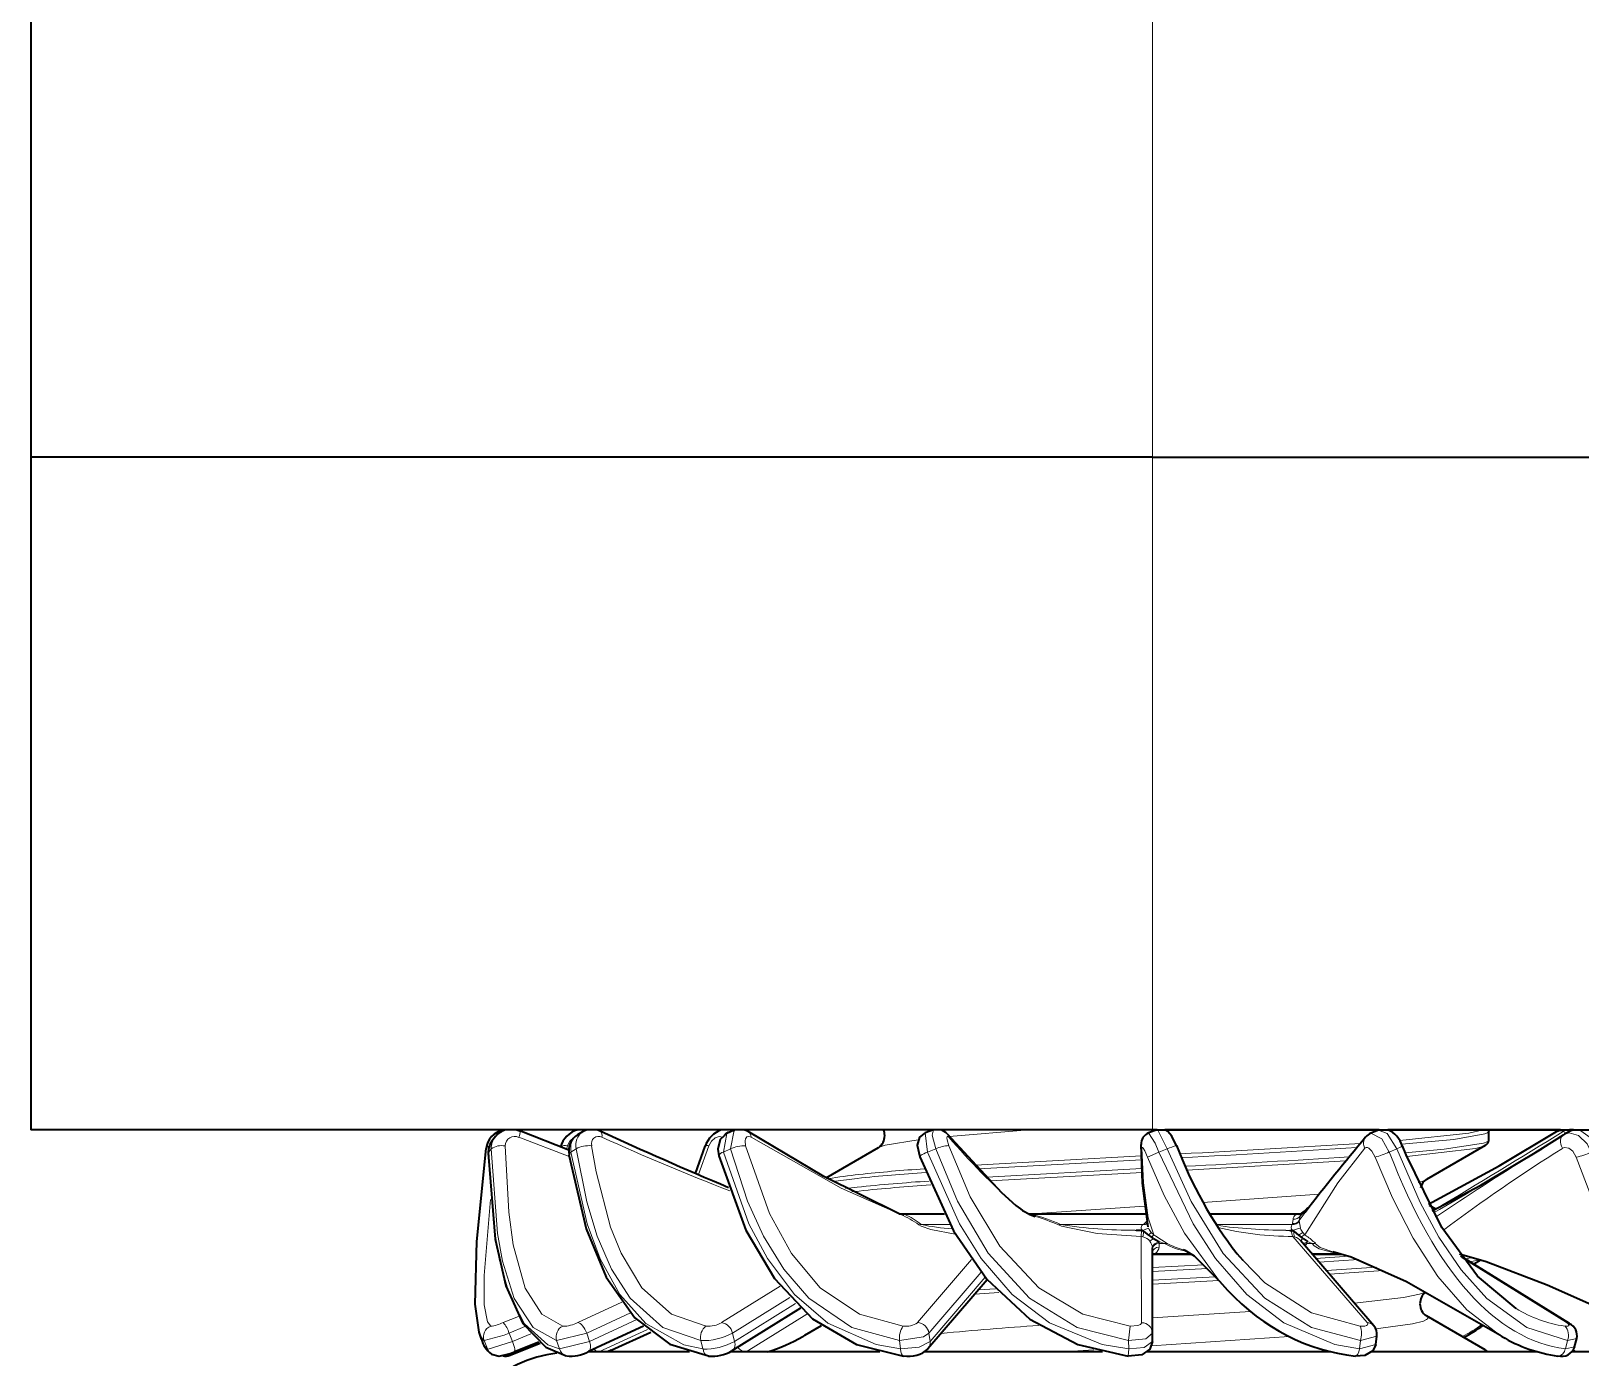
# Model space of a CAD drawing. Extents: x 315 to 857, y 212 to 651.
# Drawn here: x 392.41 to 399.32, y 451.1 to 457.01 of the extents above; entities that cross this region are included whole.
import ezdxf

# ---------------------------------------------------------------- set-up
doc = ezdxf.new("R2010")
doc.units = 0

msp = doc.modelspace()

# ---------------------------------------------------------------- linework, layer by layer
at = {"color": 7, "lineweight": 35, "ltscale": 0.075}
for p, q in [((392.412, 458.1096), (392.412, 455.1096)), ((392.412, 455.1096), (392.412, 452.1096))]:
    msp.add_line(p, q, dxfattribs=at)
at = {"color": 7, "lineweight": 13, "ltscale": 0.075}
for p, q in [((397.412, 458.1096), (397.412, 455.1096)), ((397.412, 455.1096), (397.412, 452.1096))]:
    msp.add_line(p, q, dxfattribs=at)
at = {"color": 7, "lineweight": 35, "ltscale": 0.125}
for p, q in [((397.412, 455.1096), (392.412, 455.1096)), ((397.412, 455.1096), (392.412, 455.1096)), ((397.412, 452.1096), (392.412, 452.1096))]:
    msp.add_line(p, q, dxfattribs=at)
at = {"color": 7, "lineweight": 35, "ltscale": 0.26938}
msp.add_line((397.412, 455.1096), (408.1872, 455.1096), dxfattribs=at)
at = {"color": 7, "lineweight": 35}
for p, q in [((397.412, 455.1096), (453.792, 455.1096)), ((397.412, 452.1096), (453.792, 452.1096))]:
    msp.add_line(p, q, dxfattribs=at)
at = {"color": 7, "lineweight": 35, "ltscale": 0.052604}
msp.add_line((394.5161, 452.1096), (392.412, 452.1096), dxfattribs=at)
at = {"color": 7, "lineweight": 35, "ltscale": 0.000442916}
msp.add_line((394.4826, 452.0792), (394.4714, 452.0655), dxfattribs=at)
at = {"color": 7, "lineweight": 35, "ltscale": 0.006774}
msp.add_line((394.8497, 452.1096), (394.5788, 452.1096), dxfattribs=at)
at = {"color": 7, "lineweight": 35, "ltscale": 0.000347191}
msp.add_line((394.5788, 452.1096), (394.592, 452.1053), dxfattribs=at)
at = {"color": 7, "lineweight": 13, "ltscale": 0.006008}
msp.add_line((394.588, 452.0765), (394.8123, 451.9903), dxfattribs=at)
at = {"color": 7, "lineweight": 35, "ltscale": 0.005855}
msp.add_line((394.8097, 452.0191), (394.592, 452.1053), dxfattribs=at)
at = {"color": 7, "lineweight": 35, "ltscale": 0.000665206}
msp.add_line((394.8717, 452.1014), (394.8489, 452.0878), dxfattribs=at)
at = {"color": 7, "lineweight": 35, "ltscale": 0.000505009}
msp.add_line((394.8903, 452.1095), (394.8717, 452.1014), dxfattribs=at)
at = {"color": 7, "lineweight": 35, "ltscale": 0.013888}
msp.add_line((395.4911, 452.1096), (394.9356, 452.1096), dxfattribs=at)
at = {"color": 7, "lineweight": 35, "ltscale": 0.000366129}
msp.add_line((394.9494, 452.1044), (394.9357, 452.1094), dxfattribs=at)
at = {"color": 7, "lineweight": 13, "ltscale": 0.002112}
msp.add_line((395.5152, 452.0938), (395.4993, 452.0108), dxfattribs=at)
at = {"color": 7, "lineweight": 35, "ltscale": 0.000862845}
msp.add_line((395.5469, 452.1075), (395.5152, 452.0938), dxfattribs=at)
at = {"color": 7, "lineweight": 13, "ltscale": 0.002106}
msp.add_line((395.5309, 452.0247), (395.5469, 452.1075), dxfattribs=at)
at = {"color": 7, "lineweight": 35, "ltscale": 0.000456238}
msp.add_line((395.5527, 452.1096), (395.5344, 452.1096), dxfattribs=at)
at = {"color": 7, "lineweight": 35, "ltscale": 0.000395698}
for p, q in [((395.5344, 452.1096), (395.5491, 452.1037)), ((399.2896, 452.1096), (399.2749, 452.1037))]:
    msp.add_line(p, q, dxfattribs=at)
at = {"color": 7, "lineweight": 35, "ltscale": 0.015549}
msp.add_line((396.2135, 452.1096), (395.5916, 452.1096), dxfattribs=at)
at = {"color": 7, "lineweight": 35, "ltscale": 0.000487718}
msp.add_line((395.6094, 452.1017), (395.5916, 452.1096), dxfattribs=at)
at = {"color": 7, "lineweight": 35, "ltscale": 0.010039}
msp.add_line((396.2135, 452.1096), (395.812, 452.1096), dxfattribs=at)
at = {"color": 7, "lineweight": 35, "ltscale": 0.015599}
msp.add_line((396.4359, 452.1096), (395.812, 452.1096), dxfattribs=at)
at = {"color": 7, "lineweight": 35, "ltscale": 0.000987608}
msp.add_line((396.4355, 452.1094), (396.3985, 452.0956), dxfattribs=at)
at = {"color": 7, "lineweight": 13, "ltscale": 0.00214}
msp.add_line((396.3985, 452.0956), (396.4096, 452.0108), dxfattribs=at)
at = {"color": 7, "lineweight": 35, "ltscale": 0.023562}
msp.add_line((397.412, 452.1096), (396.4695, 452.1096), dxfattribs=at)
at = {"color": 7, "lineweight": 13, "ltscale": 0.000424201}
msp.add_line((396.5046, 452.0765), (396.4967, 452.0915), dxfattribs=at)
at = {"color": 7, "lineweight": 13, "ltscale": 0.008902}
msp.add_line((396.5065, 452.0805), (396.8614, 452.1094), dxfattribs=at)
at = {"color": 7, "lineweight": 35, "ltscale": 0.000993254}
msp.add_line((397.4329, 452.1095), (397.3956, 452.0958), dxfattribs=at)
at = {"color": 7, "lineweight": 35, "ltscale": 0.000531769}
msp.add_line((397.4333, 452.1096), (397.412, 452.1096), dxfattribs=at)
at = {"color": 7, "lineweight": 35, "ltscale": 0.023902}
msp.add_line((398.4241, 452.1096), (397.468, 452.1096), dxfattribs=at)
at = {"color": 7, "lineweight": 35, "ltscale": 0.000908734}
msp.add_line((398.4203, 452.1083), (398.3866, 452.0945), dxfattribs=at)
at = {"color": 7, "lineweight": 35, "ltscale": 0.013755}
msp.add_line((399.012, 452.1096), (398.4618, 452.1096), dxfattribs=at)
at = {"color": 7, "lineweight": 35, "ltscale": 0.00803}
msp.add_line((399.2324, 452.1096), (398.9112, 452.1096), dxfattribs=at)
at = {"color": 7, "lineweight": 35, "ltscale": 0.002519}
msp.add_line((399.012, 452.1096), (398.9112, 452.1096), dxfattribs=at)
at = {"color": 7, "lineweight": 35, "ltscale": 0.000151504}
msp.add_line((398.9112, 452.1096), (398.912, 452.1036), dxfattribs=at)
at = {"color": 7, "lineweight": 35, "ltscale": 0.000986481}
msp.add_line((398.912, 452.0641), (398.912, 452.1036), dxfattribs=at)
at = {"color": 7, "lineweight": 35, "ltscale": 0.004242}
msp.add_line((399.1014, 451.9968), (399.2449, 452.0874), dxfattribs=at)
at = {"color": 7, "lineweight": 35, "ltscale": 0.000488415}
msp.add_line((399.2146, 452.1017), (399.2324, 452.1096), dxfattribs=at)
at = {"color": 7, "lineweight": 13, "ltscale": 0.000432022}
msp.add_line((399.2433, 452.1022), (399.2591, 452.0952), dxfattribs=at)
at = {"color": 7, "lineweight": 35, "ltscale": 0.000127849}
msp.add_line((399.2494, 452.09), (399.2449, 452.0874), dxfattribs=at)
at = {"color": 7, "lineweight": 35, "ltscale": 0.000723988}
msp.add_line((399.2749, 452.1037), (399.2494, 452.09), dxfattribs=at)
at = {"color": 7, "lineweight": 35, "ltscale": 0.00045166}
msp.add_line((399.2895, 452.1096), (399.2715, 452.1096), dxfattribs=at)
at = {"color": 7, "lineweight": 13, "ltscale": 0.000143858}
msp.add_line((394.4529, 452.0108), (394.4509, 452.0054), dxfattribs=at)
at = {"color": 7, "lineweight": 13, "ltscale": 0.00044777}
msp.add_line((394.4641, 452.0247), (394.4529, 452.0108), dxfattribs=at)
at = {"color": 7, "lineweight": 13, "ltscale": 0.000405608}
msp.add_line((394.8004, 452.0228), (394.8043, 452.0385), dxfattribs=at)
at = {"color": 7, "lineweight": 13, "ltscale": 0.000667858}
msp.add_line((394.8426, 452.0247), (394.8198, 452.0108), dxfattribs=at)
at = {"color": 7, "lineweight": 35, "ltscale": 0.003206}
msp.add_line((395.3752, 451.9155), (395.4181, 452.0363), dxfattribs=at)
at = {"color": 7, "lineweight": 13, "ltscale": 0.003414}
msp.add_line((395.3878, 451.9101), (395.4341, 452.0385), dxfattribs=at)
at = {"color": 7, "lineweight": 13, "ltscale": 0.000863501}
msp.add_line((395.5309, 452.0247), (395.4993, 452.0108), dxfattribs=at)
at = {"color": 7, "lineweight": 35, "ltscale": 0.006715}
msp.add_line((395.958, 451.8954), (396.1903, 452.0302), dxfattribs=at)
at = {"color": 7, "lineweight": 13, "ltscale": 0.000979231}
msp.add_line((396.4462, 452.0247), (396.4096, 452.0108), dxfattribs=at)
at = {"color": 7, "lineweight": 13, "ltscale": 0.018528}
msp.add_line((397.3632, 451.9933), (396.6233, 451.9515), dxfattribs=at)
at = {"color": 7, "lineweight": 13, "ltscale": 0.000417403}
msp.add_line((397.3618, 452.0438), (397.3654, 452.0275), dxfattribs=at)
at = {"color": 7, "lineweight": 13, "ltscale": 0.001392}
msp.add_line((397.4407, 452.0108), (397.3897, 451.9884), dxfattribs=at)
at = {"color": 7, "lineweight": 13, "ltscale": 0.0009935}
msp.add_line((397.4779, 452.0247), (397.4407, 452.0108), dxfattribs=at)
at = {"color": 7, "lineweight": 13, "ltscale": 0.000902737}
msp.add_line((398.5017, 452.0247), (398.4684, 452.0108), dxfattribs=at)
at = {"color": 7, "lineweight": 35, "ltscale": 0.007572}
msp.add_line((398.8956, 452.0395), (398.6337, 451.8875), dxfattribs=at)
at = {"color": 7, "lineweight": 13, "ltscale": 0.018168}
msp.add_line((397.3638, 451.976), (396.6382, 451.9354), dxfattribs=at)
at = {"color": 7, "lineweight": 13, "ltscale": 0.017326}
msp.add_line((397.3653, 451.9367), (396.6733, 451.8982), dxfattribs=at)
at = {"color": 7, "lineweight": 13, "ltscale": 0.017764}
msp.add_line((398.2753, 451.971), (397.5659, 451.9301), dxfattribs=at)
at = {"color": 7, "lineweight": 13, "ltscale": 0.002731}
msp.add_line((396.0956, 451.8933), (395.9873, 451.8788), dxfattribs=at)
at = {"color": 7, "lineweight": 13, "ltscale": 0.001308}
msp.add_line((396.0956, 451.8539), (396.0437, 451.8478), dxfattribs=at)
at = {"color": 7, "lineweight": 13, "ltscale": 0.016945}
msp.add_line((397.366, 451.9194), (396.6893, 451.8815), dxfattribs=at)
at = {"color": 7, "lineweight": 13, "ltscale": 0.000836472}
msp.add_line((396.1048, 451.8367), (396.0716, 451.8328), dxfattribs=at)
at = {"color": 7, "lineweight": 13, "ltscale": 0.012999}
msp.add_line((397.6378, 451.786), (398.1565, 451.8231), dxfattribs=at)
at = {"color": 7, "lineweight": 35, "ltscale": 8.2908e-05}
msp.add_line((396.2837, 451.7354), (396.2805, 451.7362), dxfattribs=at)
at = {"color": 7, "lineweight": 13, "ltscale": 0.000253592}
msp.add_line((396.2899, 451.7318), (396.2807, 451.7361), dxfattribs=at)
at = {"color": 7, "lineweight": 35, "ltscale": 0.005003}
msp.add_line((396.2832, 451.7356), (396.4833, 451.7356), dxfattribs=at)
at = {"color": 7, "lineweight": 13, "ltscale": 0.000325571}
msp.add_line((396.2964, 451.7348), (396.2834, 451.7355), dxfattribs=at)
at = {"color": 7, "lineweight": 13, "ltscale": 0.000288735}
msp.add_line((396.3077, 451.7328), (396.2964, 451.7348), dxfattribs=at)
at = {"color": 7, "lineweight": 13, "ltscale": 0.004425}
msp.add_line((396.3077, 451.7328), (396.4847, 451.7328), dxfattribs=at)
at = {"color": 7, "lineweight": 35, "ltscale": 0.013058}
msp.add_line((396.8593, 451.7356), (397.3817, 451.7356), dxfattribs=at)
at = {"color": 7, "lineweight": 13, "ltscale": 0.000403508}
msp.add_line((396.876, 451.7328), (396.86, 451.7348), dxfattribs=at)
at = {"color": 7, "lineweight": 13, "ltscale": 0.012652}
msp.add_line((396.876, 451.7328), (397.3821, 451.7328), dxfattribs=at)
at = {"color": 7, "lineweight": 13, "ltscale": 0.012553}
msp.add_line((396.8761, 451.7354), (397.3771, 451.7691), dxfattribs=at)
at = {"color": 7, "lineweight": 35, "ltscale": 0.009224}
msp.add_line((397.6667, 451.7356), (398.0356, 451.7356), dxfattribs=at)
at = {"color": 7, "lineweight": 13, "ltscale": 0.009633}
msp.add_line((397.6683, 451.7328), (398.0536, 451.7328), dxfattribs=at)
at = {"color": 7, "lineweight": 35, "ltscale": 0.000991058}
msp.add_line((398.0356, 451.7356), (398.0753, 451.7356), dxfattribs=at)
at = {"color": 7, "lineweight": 13, "ltscale": 0.000276396}
msp.add_line((398.0536, 451.7328), (398.0453, 451.7256), dxfattribs=at)
at = {"color": 7, "lineweight": 13, "ltscale": 0.000537223}
msp.add_line((398.075, 451.7354), (398.0536, 451.7328), dxfattribs=at)
at = {"color": 7, "lineweight": 13, "ltscale": 0.001134}
msp.add_line((398.0667, 451.7051), (398.0937, 451.7415), dxfattribs=at)
at = {"color": 7, "lineweight": 13, "ltscale": 0.000513215}
msp.add_line((398.0667, 451.7051), (398.0706, 451.7253), dxfattribs=at)
at = {"color": 7, "lineweight": 13, "ltscale": 0.001573}
msp.add_line((398.1152, 451.7697), (398.0706, 451.7253), dxfattribs=at)
at = {"color": 7, "lineweight": 13, "ltscale": 0.000120402}
msp.add_line((398.0742, 451.7347), (398.0706, 451.7314), dxfattribs=at)
at = {"color": 7, "lineweight": 13, "ltscale": 0.000154877}
msp.add_line((398.0706, 451.7253), (398.0706, 451.7314), dxfattribs=at)
at = {"color": 7, "lineweight": 35, "ltscale": 0.000818768}
msp.add_line((398.6755, 451.756), (398.6472, 451.7724), dxfattribs=at)
at = {"color": 7, "lineweight": 13, "ltscale": 0.000265548}
msp.add_line((396.3811, 451.6877), (396.3706, 451.6861), dxfattribs=at)
at = {"color": 7, "lineweight": 13, "ltscale": 0.003185}
msp.add_line((396.5085, 451.6877), (396.3811, 451.6877), dxfattribs=at)
at = {"color": 7, "lineweight": 13, "ltscale": 0.000222666}
msp.add_line((397.0024, 451.6877), (396.9936, 451.6861), dxfattribs=at)
at = {"color": 7, "lineweight": 13, "ltscale": 0.009238}
msp.add_line((397.3719, 451.6877), (397.0024, 451.6877), dxfattribs=at)
at = {"color": 7, "lineweight": 13, "ltscale": 0.0001114}
msp.add_line((397.3401, 451.6615), (397.3357, 451.6615), dxfattribs=at)
at = {"color": 7, "lineweight": 35, "ltscale": 0.000583649}
msp.add_line((397.3634, 451.6606), (397.3401, 451.6606), dxfattribs=at)
at = {"color": 7, "lineweight": 13, "ltscale": 0.000682532}
msp.add_line((397.3634, 451.6612), (397.3624, 451.6339), dxfattribs=at)
at = {"color": 7, "lineweight": 35, "ltscale": 0.0001091}
msp.add_line((397.3678, 451.6606), (397.3634, 451.6606), dxfattribs=at)
at = {"color": 7, "lineweight": 13, "ltscale": 0.000733942}
msp.add_line((397.3678, 451.6606), (397.3952, 451.6711), dxfattribs=at)
at = {"color": 7, "lineweight": 35, "ltscale": 0.000199297}
msp.add_line((397.3747, 451.656), (397.3682, 451.6607), dxfattribs=at)
at = {"color": 7, "lineweight": 13, "ltscale": 0.000585033}
msp.add_line((397.3747, 451.656), (397.3701, 451.6331), dxfattribs=at)
at = {"color": 7, "lineweight": 13, "ltscale": 0.000166721}
msp.add_line((397.3719, 451.6877), (397.3767, 451.6924), dxfattribs=at)
at = {"color": 7, "lineweight": 35, "ltscale": 0.000662006}
msp.add_line((397.3747, 451.656), (397.3953, 451.6394), dxfattribs=at)
at = {"color": 7, "lineweight": 13, "ltscale": 0.00037083}
msp.add_line((397.3767, 451.6924), (397.3875, 451.7025), dxfattribs=at)
at = {"color": 7, "lineweight": 13, "ltscale": 0.000321676}
msp.add_line((397.3767, 451.6924), (397.3895, 451.6931), dxfattribs=at)
at = {"color": 7, "lineweight": 13, "ltscale": 0.000418649}
msp.add_line((397.3953, 451.6394), (397.4072, 451.6512), dxfattribs=at)
at = {"color": 7, "lineweight": 13, "ltscale": 0.00035937}
msp.add_line((397.418, 451.6416), (397.4072, 451.6512), dxfattribs=at)
at = {"color": 7, "lineweight": 13, "ltscale": 0.008475}
msp.add_line((397.6961, 451.6877), (398.0352, 451.6877), dxfattribs=at)
at = {"color": 7, "lineweight": 13, "ltscale": 0.000457815}
msp.add_line((398.025, 451.6613), (398.0067, 451.6615), dxfattribs=at)
at = {"color": 7, "lineweight": 35, "ltscale": 0.000201416}
msp.add_line((398.025, 451.6606), (398.0331, 451.6606), dxfattribs=at)
at = {"color": 7, "lineweight": 35, "ltscale": 0.00010376}
msp.add_line((398.0331, 451.6606), (398.0372, 451.6606), dxfattribs=at)
at = {"color": 7, "lineweight": 13, "ltscale": 0.000119536}
msp.add_line((398.0352, 451.6877), (398.0363, 451.6924), dxfattribs=at)
at = {"color": 7, "lineweight": 13, "ltscale": 0.000493463}
msp.add_line((398.0363, 451.6924), (398.0402, 451.7117), dxfattribs=at)
at = {"color": 7, "lineweight": 35, "ltscale": 0.000195008}
msp.add_line((398.0439, 451.656), (398.0376, 451.6607), dxfattribs=at)
at = {"color": 7, "lineweight": 35, "ltscale": 0.00065608}
msp.add_line((398.0439, 451.656), (398.0642, 451.6394), dxfattribs=at)
at = {"color": 7, "lineweight": 13, "ltscale": 0.000554212}
msp.add_line((398.0642, 451.6394), (398.083, 451.6512), dxfattribs=at)
at = {"color": 7, "lineweight": 13, "ltscale": 4.80652e-05}
msp.add_line((398.0667, 451.7032), (398.0667, 451.7051), dxfattribs=at)
at = {"color": 7, "lineweight": 13, "ltscale": 0.000817419}
msp.add_line((398.0728, 451.6711), (398.0667, 451.7032), dxfattribs=at)
at = {"color": 7, "lineweight": 13, "ltscale": 0.000326582}
msp.add_line((398.0919, 451.6416), (398.083, 451.6512), dxfattribs=at)
at = {"color": 7, "lineweight": 13, "ltscale": 0.009603}
msp.add_line((397.3641, 451.2498), (397.3624, 451.6339), dxfattribs=at)
at = {"color": 7, "lineweight": 13, "ltscale": 0.000192686}
msp.add_line((397.3624, 451.6339), (397.3701, 451.6331), dxfattribs=at)
at = {"color": 7, "lineweight": 35, "ltscale": 0.000383464}
msp.add_line((397.3953, 451.6394), (397.4079, 451.6307), dxfattribs=at)
at = {"color": 7, "lineweight": 13, "ltscale": 0.000525011}
msp.add_line((397.4169, 451.6258), (397.4003, 451.6128), dxfattribs=at)
at = {"color": 7, "lineweight": 13, "ltscale": 0.000370391}
msp.add_line((397.4079, 451.6307), (397.418, 451.6416), dxfattribs=at)
at = {"color": 7, "lineweight": 35, "ltscale": 0.000236686}
msp.add_line((397.4162, 451.6261), (397.4079, 451.6307), dxfattribs=at)
at = {"color": 7, "lineweight": 35, "ltscale": 0.009522}
msp.add_line((397.412, 451.2034), (397.412, 451.5843), dxfattribs=at)
at = {"color": 7, "lineweight": 35, "ltscale": 0.000701842}
msp.add_line((397.4169, 451.6258), (397.4409, 451.6113), dxfattribs=at)
at = {"color": 7, "lineweight": 13, "ltscale": 0.0002656}
msp.add_line((397.4269, 451.6359), (397.418, 451.6416), dxfattribs=at)
at = {"color": 7, "lineweight": 13, "ltscale": 0.001528}
msp.add_line((397.4788, 451.6035), (397.4269, 451.6359), dxfattribs=at)
at = {"color": 7, "lineweight": 13, "ltscale": 0.000665593}
msp.add_line((397.4665, 451.6035), (397.441, 451.6113), dxfattribs=at)
at = {"color": 7, "lineweight": 13, "ltscale": 9.75847e-05}
msp.add_line((397.441, 451.6113), (397.4417, 451.6075), dxfattribs=at)
at = {"color": 7, "lineweight": 13, "ltscale": 9.92085e-05}
msp.add_line((397.4418, 451.6035), (397.4417, 451.6075), dxfattribs=at)
at = {"color": 7, "lineweight": 13, "ltscale": 0.000617218}
msp.add_line((397.4418, 451.6035), (397.4665, 451.6035), dxfattribs=at)
at = {"color": 7, "lineweight": 13, "ltscale": 0.000405884}
msp.add_line((397.4418, 451.6035), (397.4418, 451.5873), dxfattribs=at)
at = {"color": 7, "lineweight": 13, "ltscale": 0.000308228}
msp.add_line((397.4665, 451.6035), (397.4788, 451.6035), dxfattribs=at)
at = {"color": 7, "lineweight": 13, "ltscale": 0.012673}
msp.add_line((398.3694, 451.2498), (398.0386, 451.6339), dxfattribs=at)
at = {"color": 7, "lineweight": 13, "ltscale": 0.000185105}
msp.add_line((398.0386, 451.6339), (398.046, 451.6331), dxfattribs=at)
at = {"color": 7, "lineweight": 35, "ltscale": 0.000364842}
msp.add_line((398.0642, 451.6394), (398.0759, 451.6307), dxfattribs=at)
at = {"color": 7, "lineweight": 35, "ltscale": 0.012537}
msp.add_line((398.3994, 451.2355), (398.073, 451.6163), dxfattribs=at)
at = {"color": 7, "lineweight": 35, "ltscale": 0.000217625}
msp.add_line((398.0833, 451.6261), (398.0759, 451.6307), dxfattribs=at)
at = {"color": 7, "lineweight": 35, "ltscale": 0.000611465}
msp.add_line((398.0839, 451.6258), (398.1036, 451.6113), dxfattribs=at)
at = {"color": 7, "lineweight": 13, "ltscale": 0.000353589}
msp.add_line((398.1009, 451.6035), (398.0873, 451.5997), dxfattribs=at)
at = {"color": 7, "lineweight": 13, "ltscale": 0.000245407}
msp.add_line((398.0999, 451.6359), (398.0919, 451.6416), dxfattribs=at)
at = {"color": 7, "lineweight": 13, "ltscale": 0.000329152}
msp.add_line((398.1009, 451.6035), (398.0931, 451.5929), dxfattribs=at)
at = {"color": 7, "lineweight": 13, "ltscale": 0.000111931}
msp.add_line((398.1009, 451.6035), (398.103, 451.6075), dxfattribs=at)
at = {"color": 7, "lineweight": 13, "ltscale": 0.000575256}
msp.add_line((398.1009, 451.6035), (398.1239, 451.6035), dxfattribs=at)
at = {"color": 7, "lineweight": 13, "ltscale": 9.77188e-05}
msp.add_line((398.1037, 451.6113), (398.103, 451.6075), dxfattribs=at)
at = {"color": 7, "lineweight": 13, "ltscale": 0.000542227}
msp.add_line((398.1239, 451.6035), (398.1037, 451.6113), dxfattribs=at)
at = {"color": 7, "lineweight": 13, "ltscale": 0.000366212}
msp.add_line((398.1239, 451.6035), (398.1386, 451.6035), dxfattribs=at)
at = {"color": 7, "lineweight": 13, "ltscale": 0.00927}
msp.add_line((396.3646, 451.2498), (396.6053, 451.5318), dxfattribs=at)
at = {"color": 7, "lineweight": 13, "ltscale": 0.000317538}
msp.add_line((397.4247, 451.5584), (397.412, 451.558), dxfattribs=at)
at = {"color": 7, "lineweight": 13, "ltscale": 0.00032398}
msp.add_line((397.412, 451.5557), (397.4247, 451.5584), dxfattribs=at)
at = {"color": 7, "lineweight": 35, "ltscale": 0.004365}
msp.add_line((397.412, 451.5556), (397.5866, 451.5556), dxfattribs=at)
at = {"color": 7, "lineweight": 13, "ltscale": 0.003934}
msp.add_line((397.4247, 451.5584), (397.582, 451.5584), dxfattribs=at)
at = {"color": 7, "lineweight": 35, "ltscale": 0.00101}
msp.add_line((397.8163, 451.5265), (397.7902, 451.5573), dxfattribs=at)
at = {"color": 7, "lineweight": 13, "ltscale": 0.002763}
msp.add_line((398.1227, 451.5584), (398.2332, 451.5584), dxfattribs=at)
at = {"color": 7, "lineweight": 35, "ltscale": 0.00331}
msp.add_line((398.1251, 451.5556), (398.2575, 451.5556), dxfattribs=at)
at = {"color": 7, "lineweight": 13, "ltscale": 0.003687}
msp.add_line((398.2887, 451.5459), (398.1415, 451.5366), dxfattribs=at)
at = {"color": 7, "lineweight": 13, "ltscale": 0.004375}
msp.add_line((398.3305, 451.531), (398.1559, 451.5198), dxfattribs=at)
at = {"color": 7, "lineweight": 13, "ltscale": 0.000493188}
msp.add_line((398.2529, 451.5571), (398.2332, 451.5584), dxfattribs=at)
at = {"color": 7, "lineweight": 35, "ltscale": 0.014263}
msp.add_line((399.2722, 451.2457), (398.7876, 451.5468), dxfattribs=at)
at = {"color": 7, "lineweight": 13, "ltscale": 0.013687}
msp.add_line((399.2592, 451.2498), (398.7939, 451.5384), dxfattribs=at)
at = {"color": 7, "lineweight": 13, "ltscale": 0.000884413}
msp.add_line((398.8415, 451.5397), (398.8065, 451.5341), dxfattribs=at)
at = {"color": 7, "lineweight": 13, "ltscale": 0.001101}
msp.add_line((398.8712, 451.5306), (398.8281, 451.5217), dxfattribs=at)
at = {"color": 7, "lineweight": 35, "ltscale": 0.000903837}
msp.add_line((398.8771, 451.5287), (398.8459, 451.5106), dxfattribs=at)
at = {"color": 7, "lineweight": 35, "ltscale": 0.010164}
msp.add_line((396.6756, 451.4414), (396.4111, 451.1327), dxfattribs=at)
at = {"color": 7, "lineweight": 13, "ltscale": 0.008927}
msp.add_line((396.416, 451.2034), (396.6482, 451.4746), dxfattribs=at)
at = {"color": 7, "lineweight": 13, "ltscale": 0.009426}
msp.add_line((396.6662, 451.4525), (396.421, 451.1661), dxfattribs=at)
at = {"color": 7, "lineweight": 13, "ltscale": 0.005728}
msp.add_line((397.6416, 451.5082), (397.4128, 451.4959), dxfattribs=at)
at = {"color": 7, "lineweight": 13, "ltscale": 0.006143}
msp.add_line((397.6582, 451.4916), (397.4128, 451.4786), dxfattribs=at)
at = {"color": 7, "lineweight": 13, "ltscale": 0.00702}
msp.add_line((397.6932, 451.4542), (397.4128, 451.4392), dxfattribs=at)
at = {"color": 7, "lineweight": 13, "ltscale": 0.005596}
msp.add_line((398.4113, 451.4972), (398.1879, 451.4824), dxfattribs=at)
at = {"color": 7, "lineweight": 13, "ltscale": 0.006042}
msp.add_line((398.4429, 451.4826), (398.2018, 451.4663), dxfattribs=at)
at = {"color": 7, "lineweight": 13, "ltscale": 0.00768}
msp.add_line((395.4915, 451.2498), (395.7523, 451.4121), dxfattribs=at)
at = {"color": 7, "lineweight": 13, "ltscale": 0.002691}
msp.add_line((396.728, 451.3839), (396.6205, 451.3773), dxfattribs=at)
at = {"color": 7, "lineweight": 13, "ltscale": 0.00189}
msp.add_line((396.712, 451.4005), (396.6366, 451.3959), dxfattribs=at)
at = {"color": 7, "lineweight": 13, "ltscale": 0.007387}
msp.add_line((397.7079, 451.4377), (397.4128, 451.4219), dxfattribs=at)
at = {"color": 7, "lineweight": 35, "ltscale": 0.001348}
msp.add_line((397.7109, 451.4343), (397.7473, 451.3945), dxfattribs=at)
at = {"color": 7, "lineweight": 13, "ltscale": 0.00542}
msp.add_line((394.8499, 451.2498), (395.0468, 451.3407), dxfattribs=at)
at = {"color": 7, "lineweight": 35, "ltscale": 0.008998}
msp.add_line((395.8432, 451.3137), (395.5376, 451.1237), dxfattribs=at)
at = {"color": 7, "lineweight": 13, "ltscale": 0.007522}
msp.add_line((395.54, 451.2034), (395.7956, 451.3622), dxfattribs=at)
at = {"color": 7, "lineweight": 13, "ltscale": 0.008003}
msp.add_line((395.8213, 451.3351), (395.5494, 451.1661), dxfattribs=at)
at = {"color": 7, "lineweight": 13, "ltscale": 0.00185}
msp.add_line((394.5174, 451.2498), (394.586, 451.2776), dxfattribs=at)
at = {"color": 7, "lineweight": 13, "ltscale": 0.001904}
msp.add_line((394.544, 451.2034), (394.6146, 451.2321), dxfattribs=at)
at = {"color": 7, "lineweight": 13, "ltscale": 0.005365}
msp.add_line((394.8899, 451.2034), (395.0848, 451.2933), dxfattribs=at)
at = {"color": 7, "lineweight": 35, "ltscale": 0.006752}
msp.add_line((395.1438, 451.2339), (394.8986, 451.1208), dxfattribs=at)
at = {"color": 7, "lineweight": 13, "ltscale": 0.005789}
msp.add_line((395.1128, 451.2632), (394.9026, 451.1661), dxfattribs=at)
at = {"color": 7, "lineweight": 13, "ltscale": 0.007965}
msp.add_line((395.8718, 451.2881), (395.6013, 451.1198), dxfattribs=at)
at = {"color": 7, "lineweight": 35, "ltscale": 0.00215}
msp.add_line((395.8628, 451.1935), (395.9365, 451.2378), dxfattribs=at)
at = {"color": 7, "lineweight": 13, "ltscale": 0.001622}
msp.add_line((397.3135, 451.2344), (397.3059, 451.17), dxfattribs=at)
at = {"color": 7, "lineweight": 13, "ltscale": 0.010942}
msp.add_line((397.412, 451.2714), (397.8487, 451.3002), dxfattribs=at)
at = {"color": 7, "lineweight": 35, "ltscale": 0.00757}
msp.add_line((398.8956, 451.1282), (398.6337, 451.2802), dxfattribs=at)
at = {"color": 7, "lineweight": 13, "ltscale": 0.000342669}
msp.add_line((399.2592, 451.2498), (399.2722, 451.2457), dxfattribs=at)
at = {"color": 7, "lineweight": 35, "ltscale": 0.000807265}
msp.add_line((394.4203, 451.1766), (394.4101, 451.2073), dxfattribs=at)
at = {"color": 7, "lineweight": 13, "ltscale": 0.001005}
msp.add_line((394.4474, 451.1325), (394.4329, 451.17), dxfattribs=at)
at = {"color": 7, "lineweight": 13, "ltscale": 0.00099873}
msp.add_line((394.5584, 451.1661), (394.544, 451.2034), dxfattribs=at)
at = {"color": 7, "lineweight": 13, "ltscale": 0.002204}
msp.add_line((394.6401, 451.1993), (394.5584, 451.1661), dxfattribs=at)
at = {"color": 7, "lineweight": 35, "ltscale": 0.002905}
msp.add_line((394.6762, 451.1635), (394.5685, 451.1198), dxfattribs=at)
at = {"color": 7, "lineweight": 13, "ltscale": 0.003465}
msp.add_line((394.7554, 451.17), (394.8899, 451.2034), dxfattribs=at)
at = {"color": 7, "lineweight": 13, "ltscale": 0.000991413}
msp.add_line((394.7684, 451.1325), (394.7554, 451.17), dxfattribs=at)
at = {"color": 7, "lineweight": 13, "ltscale": 0.003459}
msp.add_line((394.9026, 451.1661), (394.7684, 451.1325), dxfattribs=at)
at = {"color": 7, "lineweight": 13, "ltscale": 0.000983886}
msp.add_line((394.9026, 451.1661), (394.8899, 451.2034), dxfattribs=at)
at = {"color": 7, "lineweight": 13, "ltscale": 0.005951}
msp.add_line((395.1608, 451.2195), (394.9447, 451.1198), dxfattribs=at)
at = {"color": 7, "lineweight": 35, "ltscale": 0.004863}
msp.add_line((394.9992, 451.1268), (395.1763, 451.2073), dxfattribs=at)
at = {"color": 7, "lineweight": 13, "ltscale": 0.000968563}
msp.add_line((395.4081, 451.1325), (395.3983, 451.17), dxfattribs=at)
at = {"color": 7, "lineweight": 13, "ltscale": 0.00096073}
msp.add_line((395.5494, 451.1661), (395.54, 451.2034), dxfattribs=at)
at = {"color": 7, "lineweight": 35, "ltscale": 0.000258286}
msp.add_line((395.8628, 451.1935), (395.8539, 451.1883), dxfattribs=at)
at = {"color": 7, "lineweight": 13, "ltscale": 0.000947012}
msp.add_line((396.2896, 451.1325), (396.2841, 451.17), dxfattribs=at)
at = {"color": 7, "lineweight": 13, "ltscale": 0.000939914}
msp.add_line((396.421, 451.1661), (396.416, 451.2034), dxfattribs=at)
at = {"color": 7, "lineweight": 13, "ltscale": 0.000936979}
msp.add_line((397.3065, 451.1325), (397.3059, 451.17), dxfattribs=at)
at = {"color": 7, "lineweight": 13, "ltscale": 0.015372}
msp.add_line((397.4082, 451.1461), (398.0217, 451.1877), dxfattribs=at)
at = {"color": 7, "lineweight": 35, "ltscale": 0.000931549}
msp.add_line((397.412, 451.1661), (397.412, 451.2034), dxfattribs=at)
at = {"color": 7, "lineweight": 13, "ltscale": 0.000943761}
msp.add_line((398.336, 451.1325), (398.3405, 451.17), dxfattribs=at)
at = {"color": 7, "lineweight": 13, "ltscale": 0.001884}
msp.add_line((398.3405, 451.17), (398.4131, 451.1901), dxfattribs=at)
at = {"color": 7, "lineweight": 35, "ltscale": 0.000939914}
msp.add_line((398.4081, 451.1529), (398.4131, 451.1901), dxfattribs=at)
at = {"color": 7, "lineweight": 35, "ltscale": 0.000257631}
msp.add_line((398.9612, 451.1935), (398.9701, 451.1883), dxfattribs=at)
at = {"color": 7, "lineweight": 13, "ltscale": 0.000963723}
msp.add_line((399.2541, 451.1325), (399.2632, 451.17), dxfattribs=at)
at = {"color": 7, "lineweight": 13, "ltscale": 0.001057}
msp.add_line((399.2632, 451.17), (399.3044, 451.1793), dxfattribs=at)
at = {"color": 7, "lineweight": 35, "ltscale": 0.000961656}
msp.add_line((399.295, 451.142), (399.3044, 451.1793), dxfattribs=at)
at = {"color": 7, "lineweight": 13, "ltscale": 0.001018}
msp.add_line((394.5857, 451.1198), (394.5481, 451.1041), dxfattribs=at)
at = {"color": 7, "lineweight": 35, "ltscale": 0.003584}
msp.add_line((394.5493, 451.1046), (394.6822, 451.1585), dxfattribs=at)
at = {"color": 7, "lineweight": 13, "ltscale": 0.000183418}
msp.add_line((394.5799, 451.1242), (394.5857, 451.1198), dxfattribs=at)
at = {"color": 7, "lineweight": 13, "ltscale": 0.002593}
msp.add_line((394.6818, 451.1588), (394.5857, 451.1198), dxfattribs=at)
at = {"color": 7, "lineweight": 35, "ltscale": 0.011282}
msp.add_line((395.3477, 451.1197), (394.8964, 451.1197), dxfattribs=at)
at = {"color": 7, "lineweight": 35, "ltscale": 0.000448205}
msp.add_line((394.9992, 451.1268), (394.9827, 451.1198), dxfattribs=at)
at = {"color": 7, "lineweight": 35, "ltscale": 0.016637}
msp.add_line((396.1963, 451.1197), (395.5308, 451.1197), dxfattribs=at)
at = {"color": 7, "lineweight": 35, "ltscale": 0.019843}
msp.add_line((397.1897, 451.1197), (396.396, 451.1197), dxfattribs=at)
at = {"color": 7, "lineweight": 13, "ltscale": 0.003582}
msp.add_line((397.0082, 451.1197), (397.1512, 451.1293), dxfattribs=at)
at = {"color": 7, "lineweight": 13, "ltscale": 0.000788781}
msp.add_line((397.3065, 451.1325), (397.3041, 451.101), dxfattribs=at)
at = {"color": 7, "lineweight": 35, "ltscale": 0.020493}
msp.add_line((398.2086, 451.1197), (397.3889, 451.1197), dxfattribs=at)
at = {"color": 7, "lineweight": 13, "ltscale": 0.001866}
msp.add_line((398.408, 451.1521), (398.336, 451.1325), dxfattribs=at)
at = {"color": 7, "lineweight": 35, "ltscale": 0.018459}
msp.add_line((399.1296, 451.1197), (398.3912, 451.1197), dxfattribs=at)
at = {"color": 7, "lineweight": 35, "ltscale": 0.000339851}
msp.add_line((398.8956, 451.1282), (398.9061, 451.1196), dxfattribs=at)
at = {"color": 7, "lineweight": 13, "ltscale": 0.001048}
msp.add_line((399.295, 451.142), (399.2541, 451.1325), dxfattribs=at)
at = {"color": 7, "lineweight": 35, "ltscale": 0.008212}
msp.add_line((399.6114, 451.1197), (399.2829, 451.1197), dxfattribs=at)
at = {"color": 7, "lineweight": 13, "ltscale": 0.000390611}
msp.add_line((399.2892, 451.128), (399.3025, 451.1198), dxfattribs=at)
at = {"color": 7, "lineweight": 13}
for points in [[(395.4341, 452.0385), (395.4457, 452.0597), (395.4625, 452.0744), (395.4811, 452.08), (395.4954, 452.0765)], [(395.5985, 452.0385), (395.5962, 452.061), (395.5982, 452.0699), (395.6042, 452.0779), (395.613, 452.08), (395.6232, 452.0765)], [(395.6232, 452.0765), (396.0244, 451.8494), (396.2807, 451.7361)], [(396.1903, 452.0302), (396.2204, 452.0411), (396.3684, 452.0657)], [(396.4462, 452.0247), (396.4309, 452.0865), (396.4355, 452.1094)], [(396.5041, 452.0385), (396.4969, 452.0653), (396.4962, 452.0746), (396.4971, 452.0785), (396.4979, 452.0796), (396.4995, 452.08), (396.501, 452.0796), (396.5046, 452.0765)], [(397.3956, 452.0958), (397.4241, 452.0506), (397.4407, 452.0108)], [(397.4779, 452.0247), (397.4368, 452.1077), (397.4329, 452.1095)], [(398.3866, 452.0945), (398.4351, 452.0695), (398.4684, 452.0108)], [(398.5017, 452.0247), (398.4594, 452.093), (398.4203, 452.1083)], [(398.887, 452.1096), (398.8239, 452.095), (398.5153, 452.0622)], [(398.912, 452.1036), (398.9118, 452.1022), (398.91, 452.0994), (398.9064, 452.0967), (398.894, 452.0912), (398.7568, 452.067), (398.5241, 452.045)], [(398.912, 452.0641), (398.9117, 452.0626), (398.9093, 452.0594), (398.9046, 452.0563), (398.8883, 452.05), (398.7127, 452.0227), (398.5394, 452.0069)], [(399.2465, 452.0883), (399.2713, 452.0959), (399.3124, 452.0842), (399.3504, 452.0476), (399.3687, 452.0108)], [(399.394, 452.0247), (399.3642, 452.076), (399.3226, 452.1052), (399.2949, 452.1094), (399.2724, 452.1022)], [(394.4529, 452.0108), (394.4743, 451.6913), (394.5002, 451.5335), (394.5453, 451.3745), (394.6121, 451.2442), (394.717, 451.1505), (394.7684, 451.1325)], [(394.7554, 451.17), (394.6508, 451.2284), (394.5664, 451.3575), (394.5139, 451.5244), (394.4915, 451.6478), (394.4641, 452.0247)], [(394.7834, 451.2344), (394.6894, 451.2871), (394.6156, 451.4041), (394.5625, 451.597), (394.5424, 451.7423), (394.5262, 452.0385)], [(394.8198, 452.0108), (394.8917, 451.6907), (394.9496, 451.5346), (395.038, 451.3747), (395.1532, 451.2463), (395.3237, 451.1516), (395.4081, 451.1325)], [(395.3983, 451.17), (395.2298, 451.2288), (395.083, 451.3589), (395.0001, 451.4883), (394.9366, 451.6349), (394.8901, 451.7881), (394.8426, 452.0247)], [(395.4221, 451.2344), (395.2687, 451.2874), (395.1363, 451.4052), (395.0436, 451.5591), (394.9966, 451.6763), (394.932, 451.9217), (394.9116, 452.0385)], [(395.4993, 452.0108), (395.6132, 451.6903), (395.6956, 451.5358), (395.8167, 451.3753), (395.9656, 451.248), (396.1812, 451.1525), (396.2896, 451.1325)], [(396.2841, 451.17), (396.0721, 451.2289), (395.8806, 451.3594), (395.7688, 451.4879), (395.6783, 451.6352), (395.6075, 451.791), (395.5309, 452.0247)], [(396.3008, 451.2344), (396.1066, 451.2875), (395.9315, 451.4055), (395.8036, 451.558), (395.7051, 451.7366), (395.5985, 452.0385)], [(396.4096, 452.0108), (396.5516, 451.6901), (396.6486, 451.5365), (396.7876, 451.3758), (396.9532, 451.2488), (397.1884, 451.1528), (397.3065, 451.1325)], [(397.3059, 451.17), (397.0764, 451.2288), (396.8636, 451.3591), (396.6802, 451.559), (396.543, 451.7915), (396.4462, 452.0247)], [(397.3135, 451.2344), (397.1024, 451.2874), (396.906, 451.4052), (396.7318, 451.5912), (396.5997, 451.8112), (396.5041, 452.0385)], [(397.3654, 452.0275), (397.3655, 452.0299), (397.3661, 452.0312), (397.3677, 452.0311), (397.3704, 452.0282), (397.3778, 452.0154), (397.3897, 451.9884)], [(397.418, 451.6416), (397.3936, 451.7167), (397.3731, 451.874), (397.3654, 452.0275)], [(397.4407, 452.0108), (397.5937, 451.6901), (397.6941, 451.5365), (397.834, 451.376), (397.998, 451.2485), (398.2251, 451.1525), (398.336, 451.1325)], [(398.3405, 451.17), (398.1216, 451.2285), (397.9135, 451.3583), (397.7279, 451.558), (397.5845, 451.7896), (397.4779, 452.0247)], [(398.0919, 451.6416), (398.2398, 451.8736), (398.36, 452.0275)], [(398.36, 452.0275), (398.3651, 452.031), (398.3715, 452.031), (398.378, 452.0279), (398.3914, 452.0145), (398.4056, 451.9884)], [(399.2632, 451.17), (399.0812, 451.2282), (398.9032, 451.357), (398.7889, 451.4855), (398.69, 451.6317), (398.6061, 451.7859), (398.5017, 452.0247)], [(398.8956, 452.0395), (398.8857, 452.035), (398.8522, 452.0262), (398.5461, 451.9907)], [(399.2403, 452.0275), (399.2494, 452.031), (399.2689, 452.0279), (399.2866, 452.0144), (399.3017, 451.9884)], [(397.3897, 451.9884), (397.4648, 451.8173), (397.5558, 451.6488), (397.7109, 451.4343)], [(398.4056, 451.9884), (398.4826, 451.8068), (398.5746, 451.6272), (398.6855, 451.4559), (398.8148, 451.3074), (398.9612, 451.1935)], [(399.3017, 451.9884), (399.4404, 451.6259), (399.5274, 451.4514), (399.6144, 451.3149), (399.7109, 451.2049), (399.8247, 451.1268)], [(394.4618, 451.2344), (394.4481, 451.2528), (394.4329, 451.3297), (394.433, 451.4598), (394.4613, 451.799)], [(396.533, 451.6443), (396.4247, 451.6647), (396.3806, 451.6803), (396.3706, 451.6861)], [(397.3624, 451.6339), (397.166, 451.6469), (397.0074, 451.6808), (396.9936, 451.6861)], [(398.1239, 451.6035), (398.1336, 451.5931), (398.1559, 451.5792), (398.2332, 451.5584)], [(398.1386, 451.6035), (398.16, 451.585), (398.2166, 451.5659)], [(398.3381, 451.2344), (398.122, 451.2931), (397.9143, 451.4278), (397.8163, 451.5265)], [(398.3127, 451.3368), (398.5323, 451.3626), (398.603, 451.3764), (398.6307, 451.3859)], [(397.3135, 451.2344), (397.3473, 451.2365), (397.359, 451.2416), (397.3635, 451.2469), (397.3641, 451.2498)], [(398.3381, 451.2344), (398.3599, 451.2347), (398.3674, 451.2372), (398.3708, 451.24), (398.3721, 451.2443), (398.3712, 451.2471), (398.3694, 451.2498)], [(398.4083, 451.2216), (398.5722, 451.2445), (398.6206, 451.2567), (398.6349, 451.2632), (398.639, 451.2664), (398.6411, 451.2697), (398.6413, 451.2714)], [(399.251, 451.2344), (399.2644, 451.2342), (399.2683, 451.2356), (399.2694, 451.2367), (399.2699, 451.238), (399.2696, 451.2401), (399.2659, 451.2448), (399.2592, 451.2498)], [(394.4329, 451.17), (394.5215, 451.1946), (394.544, 451.2034)], [(394.5584, 451.1661), (394.45, 451.132), (394.4474, 451.1325)], [(396.2841, 451.17), (396.3914, 451.187), (396.416, 451.2034)], [(396.421, 451.1661), (396.3716, 451.1409), (396.2896, 451.1325)], [(397.3059, 451.17), (397.3826, 451.178), (397.412, 451.2034)], [(397.412, 451.1661), (397.3749, 451.1384), (397.3065, 451.1325)]]:
    msp.add_lwpolyline(points, dxfattribs=at)
at = {"color": 7, "lineweight": 35}
for points in [[(395.5152, 452.0938), (395.4851, 452.0667), (395.4748, 452.0239), (395.4793, 451.9932)], [(396.2807, 451.7361), (395.9467, 451.9019), (395.6094, 452.1017)], [(396.3985, 452.0956), (396.3745, 452.0774), (396.3637, 452.041), (396.375, 451.9896)], [(396.4967, 452.0915), (396.7401, 451.8306), (396.8039, 451.7724)], [(397.5195, 452.0389), (397.499, 452.0821), (397.4816, 452.1019), (397.4678, 452.1095)], [(398.644, 451.7785), (398.9577, 451.9484), (399.2146, 452.1017)], [(394.4101, 451.2073), (394.3919, 451.332), (394.4002, 451.6119), (394.4412, 452.0262)], [(394.4509, 452.0054), (394.4818, 451.6223), (394.529, 451.4138), (394.6053, 451.2456), (394.7076, 451.14), (394.7983, 451.1022)], [(394.8109, 451.9987), (394.8872, 451.6682), (394.9766, 451.4527), (395.1046, 451.2716), (395.2608, 451.1543), (395.4334, 451.1013)], [(395.4793, 451.9932), (395.5997, 451.662), (395.7267, 451.4466), (395.8969, 451.267), (396.0933, 451.1525), (396.3026, 451.1011)], [(397.3933, 451.677), (397.3684, 451.8725), (397.3618, 452.0438)], [(399.0336, 451.3134), (398.8617, 451.4573), (398.7022, 451.6744), (398.5433, 451.9975), (398.5268, 452.0387)], [(398.6596, 451.7491), (398.8773, 451.8628), (399.1498, 452.0269)], [(396.375, 451.9896), (396.5247, 451.6587), (396.6735, 451.4439), (396.8653, 451.2654), (397.0798, 451.152), (397.3041, 451.101)], [(397.7109, 451.4343), (397.5994, 451.5456), (397.5579, 451.5721), (397.5497, 451.575)], [(398.9612, 451.1935), (398.5456, 451.4315), (398.299, 451.5423), (398.2166, 451.5659)], [(399.8247, 451.1268), (399.1728, 451.4165), (398.9006, 451.5211), (398.7809, 451.5558)], [(397.412, 451.1661), (397.4003, 451.1315), (397.3648, 451.1068), (397.3041, 451.101)], [(394.4661, 451.1091), (394.4993, 451.1002), (394.5482, 451.1121), (394.5685, 451.1198)], [(398.408, 451.1521), (398.395, 451.1237), (398.3589, 451.1028), (398.3173, 451.1011)]]:
    msp.add_lwpolyline(points, dxfattribs=at)
for centre, radius, start, end in [((394.539, 452.0134), 0.0987, 103.05694, 172.49727), ((394.5421, 452.0079), 0.0912, 140.86293, 181.58643), ((394.553, 452.0212), 0.0912, 104.07014, 140.51438), ((394.8769, 452.0063), 0.1067, 104.71459, 165.98662), ((394.8955, 452.0157), 0.086, 122.91416, 191.42739), ((403.1952, 470.104), 19.7981, 245.38716, 247.19749), ((395.5258, 452.0027), 0.1126, 107.94131, 162.66034), ((396.1554, 452.0828), 0.0632, 303.52555, 0.91799), ((396.1524, 452.0839), 0.0663, 359.96716, 22.77618), ((396.4536, 452.0567), 0.0553, 38.95022, 74.00276), ((397.4146, 452.0465), 0.0528, 111.14957, 182.95167), ((405.2841, 446.2372), 9.0555, 139.84382, 142.5659), ((398.4097, 452.0383), 0.0607, 112.31948, 140.39558), ((398.4163, 452.0048), 0.1149, 17.04594, 66.30349), ((398.8831, 452.0659), 0.0291, 295.47285, 356.59063), ((399.2471, 452.6862), 1.8439, 200.53937, 217.76948), ((398.6671, 451.836), 0.0614, 123.00729, 165.41923), ((396.9678, 451.959), 0.2483, 228.71529, 251.6327), ((397.8453, 452.0414), 0.3826, 306.50701, 315.21024), ((398.6693, 451.3345), 0.0639, 126.77582, 180.62467), ((398.6685, 451.3328), 0.0632, 179.08201, 236.47444), ((398.3548, 451.1971), 0.0588, 353.18458, 40.78818), ((398.443, 451.8618), 0.766, 297.72536, 305.45587), ((399.2455, 451.1911), 0.0604, 348.71214, 63.84497), ((394.5426, 451.2093), 0.1264, 194.96424, 231.99715), ((395.5068, 451.7758), 0.6823, 285.94503, 300.57497), ((399.3091, 451.7582), 0.6631, 239.25301, 262.26122), ((394.8365, 450.5197), 0.6, 97.57936, 166.96098), ((394.5286, 451.1516), 0.0513, 255.07304, 292.3879), ((394.8152, 451.2789), 0.1783, 264.9726, 297.78918), ((395.4502, 451.2758), 0.1755, 264.49552, 299.87141), ((396.3252, 451.232), 0.1321, 260.38211, 311.39611), ((399.2369, 451.1614), 0.0617, 254.19603, 341.55875)]:
    msp.add_arc(centre, radius, start, end, dxfattribs=at)
at = {"color": 7, "lineweight": 13}
for centre, radius, start, end in [((394.5359, 452.0133), 0.083, 141.08853, 181.75345), ((394.5471, 452.027), 0.083, 141.0681, 181.56363), ((394.5686, 452.0376), 0.0428, 63.465, 178.70414), ((394.5457, 452.0992), 0.0474, 331.71393, 7.50414), ((394.8584, 452.0241), 0.0561, 118.93317, 165.09686), ((394.8918, 452.0288), 0.0735, 126.05737, 194.02748), ((394.9146, 452.0425), 0.0735, 126.00769, 193.85513), ((394.9423, 452.0487), 0.0315, 61.15314, 198.29866), ((394.9319, 452.0853), 0.0265, 341.06624, 47.60574), ((399.8411, 462.9084), 11.8815, 245.73209, 248.71406), ((395.5411, 452.0577), 0.0479, 89.11742, 143.59271), ((395.5919, 452.076), 0.0312, 0.85973, 55.69906), ((398.9975, 454.2166), 3.2848, 220.64633, 228.09406), ((398.3977, 452.0505), 0.0439, 142.66015, 211.44654), ((377.2428, 487.5696), 41.7367, 300.89397, 301.81147), ((399.2292, 452.0742), 0.0312, 63.23278, 118.07073), ((399.2658, 452.0723), 0.0371, 72.27832, 126.95404), ((394.4552, 452.0213), 0.0148, 88.9294, 166.05705), ((394.5103, 451.9532), 0.0861, 79.44666, 122.87053), ((394.7927, 452.007), 0.0326, 69.90162, 127.47828), ((394.8252, 451.9969), 0.0146, 111.14682, 173.04071), ((394.9001, 451.9134), 0.1257, 84.77549, 117.32246), ((395.4272, 452.0217), 0.0177, 67.92509, 121.90826), ((395.5045, 451.9822), 0.0282, 100.2602, 156.34888), ((395.5945, 451.8915), 0.1475, 88.4666, 115.51626), ((396.5118, 451.8899), 0.1495, 92.97779, 115.97202), ((397.5652, 451.8453), 0.1991, 103.31598, 115.95068), ((394.599, 509.5988), 57.671, 272.917615, 273.719206), ((394.4803, 512.1332), 60.2255, 272.913654, 273.659545), ((398.2943, 452.394), 0.4208, 285.34251, 294.42846), ((398.4776, 452.1024), 0.0809, 287.2233, 307.63402), ((392.7959, 462.1418), 11.9442, 299.43147, 301.90494), ((407.2514, 438.9298), 15.4001, 121.95193, 123.84132), ((403.389, 445.4271), 7.7954, 122.1511, 126.8881), ((399.2686, 452.1985), 0.2128, 278.95186, 298.06298), ((396.9487, 443.8886), 8.0664, 93.93682, 96.01114), ((394.3656, 514.215), 62.3498, 272.935258, 273.608735), ((396.2455, 450.4547), 1.4626, 95.55118, 100.98227), ((396.9664, 443.5341), 8.4045, 93.85584, 95.94718), ((396.9886, 443.2534), 8.6468, 93.79285, 95.92796), ((396.9934, 443.3275), 8.5556, 93.81718, 95.96172), ((398.5667, 452.0258), 0.1538, 281.23541, 295.85172), ((396.2908, 451.7617), 0.0275, 248.42762, 281.67636), ((396.1526, 451.3922), 0.3661, 53.44496, 67.99353), ((396.2975, 451.7558), 0.0252, 252.48453, 294.00436), ((396.1798, 451.4399), 0.3194, 50.91653, 66.40272), ((396.6287, 450.8347), 0.9314, 66.34281, 74.60237), ((396.6299, 450.8343), 0.9263, 66.87974, 73.72011), ((398.0644, 451.7108), 0.0242, 142.38559, 177.80004), ((398.0451, 451.7421), 0.0307, 260.96205, 326.61256), ((398.0621, 451.754), 0.0228, 248.07428, 301.96118), ((396.5715, 452.5574), 0.8904, 257.65033, 266.62213), ((397.3257, 453.7585), 2.0964, 261.12457, 270.27019), ((397.3791, 451.673), 0.0164, 116.09423, 227.84009), ((397.3764, 451.7123), 0.0249, 259.5118, 302.78607), ((397.4518, 451.6917), 0.0603, 200.02253, 222.26234), ((398.017, 454.0197), 2.3579, 262.24377, 269.74889), ((398.0345, 453.0196), 1.3851, 256.20243, 270.16863), ((398.0517, 451.676), 0.0206, 144.60465, 226.80481), ((398.0845, 451.6566), 0.0514, 174.84354, 206.2431), ((398.0405, 451.7171), 0.0298, 259.75182, 331.97992), ((398.0425, 451.7206), 0.0288, 257.67295, 327.37463), ((398.1037, 451.5051), 0.169, 100.53516, 113.15491), ((398.0834, 451.6473), 0.0403, 167.5385, 200.78524), ((398.1281, 451.6866), 0.0574, 195.67398, 218.12328), ((397.3593, 451.5845), 0.0498, 34.64269, 77.48398), ((397.3566, 451.5777), 0.0559, 6.80857, 38.79092), ((397.4384, 451.5798), 0.0273, 83.28818, 170.47175), ((397.4404, 451.5746), 0.0287, 87.28327, 176.59528), ((397.4404, 451.5584), 0.0287, 87.28961, 176.59583), ((397.4045, 451.5904), 0.0376, 302.15898, 355.24635), ((397.6139, 451.86), 0.2961, 240.10612, 261.08118), ((397.6014, 451.8079), 0.2384, 239.03537, 257.48762), ((398.034, 451.5837), 0.0509, 34.8599, 76.36547), ((398.0919, 451.6105), 0.0168, 117.72715, 171.72333), ((398.1042, 451.607), 0.0369, 109.64516, 140.08796), ((398.1021, 451.5827), 0.0248, 87.81923, 130.94187), ((397.955, 451.4178), 0.2615, 45.32991, 56.39762), ((399.3333, 451.7988), 0.5704, 238.30435, 261.69831), ((394.4803, 451.1874), 0.0506, 111.4875, 200.15631), ((394.4461, 451.384), 0.1512, 275.99309, 297.98672), ((394.4259, 451.1703), 0.122, 15.67213, 40.98393), ((394.8079, 451.1858), 0.0548, 116.68751, 196.72054), ((394.783, 451.3778), 0.144, 270.18406, 297.60465), ((395.4623, 451.184), 0.0652, 128.52076, 192.33394), ((395.4308, 451.358), 0.1241, 265.97417, 299.25343), ((395.4802, 451.1906), 0.0608, 12.07613, 79.25562), ((396.3864, 451.1796), 0.1024, 147.35253, 185.37007), ((396.3153, 451.3215), 0.0878, 260.55982, 304.52381), ((396.3612, 451.1943), 0.0556, 9.39005, 86.46641), ((397.9563, 435.64), 15.6328, 93.85066, 95.4544), ((397.3641, 451.2014), 0.0481, 2.41671, 90.03356), ((398.2398, 451.2005), 0.1048, 343.12207, 19.02688), ((398.3685, 451.209), 0.0407, 40.64941, 88.74701), ((398.6294, 451.2685), 0.0124, 13.65804, 70.08421), ((398.4373, 451.8727), 0.7721, 297.45124, 305.13234), ((399.2076, 451.1944), 0.06, 336.28971, 42.68932), ((394.4832, 451.2256), 0.0751, 194.04009, 227.8869), ((394.503, 451.1961), 0.0847, 193.24868, 228.86496), ((395.407, 451.4499), 0.2804, 268.21651, 298.35575), ((395.416, 451.4134), 0.2813, 268.40916, 298.36829), ((395.514, 451.1523), 0.0375, 309.37275, 21.32013), ((395.5223, 451.7498), 0.6521, 284.93208, 300.56567), ((396.3805, 451.1597), 0.0409, 320.36731, 9.00425), ((394.493, 451.1496), 0.0486, 200.55206, 234.76784), ((394.8099, 451.1432), 0.0428, 194.47561, 254.23874), ((394.9478, 451.1503), 0.031, 216.2587, 264.0932), ((395.4433, 451.134), 0.0347, 182.34786, 253.06553), ((395.6033, 451.1689), 0.0494, 216.10682, 267.62862), ((398.8921, 451.1185), 0.0103, 13.74382, 70.22059), ((399.2159, 451.138), 0.0378, 276.15405, 351.8541), ((399.3006, 451.1472), 0.0275, 238.85899, 273.84214)]:
    msp.add_arc(centre, radius, start, end, dxfattribs=at)
for centre, major_axis, ratio, start_param, end_param in [((399.2716, 452.0451), (0.0266, -0.0423), 0.717317, 3.091827, 4.676232), ((396.422, 452.0065), (0.0471, 0.0169), 0.167381, 1.777106, 3.345199), ((415.9304, 534.3445), (-16.7133, -83.2057), 0.082829, 6.153971, 6.288523), ((394.8649, 451.2034), (0.021, -0.0454), 0.464285, 1.359706, 2.888033), ((394.5497, 451.1661), (0.0188, -0.0463), 0.161243, 6.176803, 7.788633), ((394.8776, 451.1661), (0.021, -0.0454), 0.464282, 0.000001, 1.359698), ((396.3081, 451.1508), (-0.0055, -0.0497), 0.358107, 5.127858, 6.283086), ((398.3227, 451.1508), (-0.0054, -0.0497), 0.322233, 0, 1.229642)]:
    msp.add_ellipse(centre, major_axis=major_axis, ratio=ratio, start_param=start_param, end_param=end_param, dxfattribs=at)
at = {"color": 7, "lineweight": 35}
msp.add_ellipse((404.3312, 469.2804), major_axis=(-6.2025, -18.1376), ratio=0.211203, start_param=6.173721, end_param=6.330637, dxfattribs=at)

doc.saveas('drawing.dxf')
